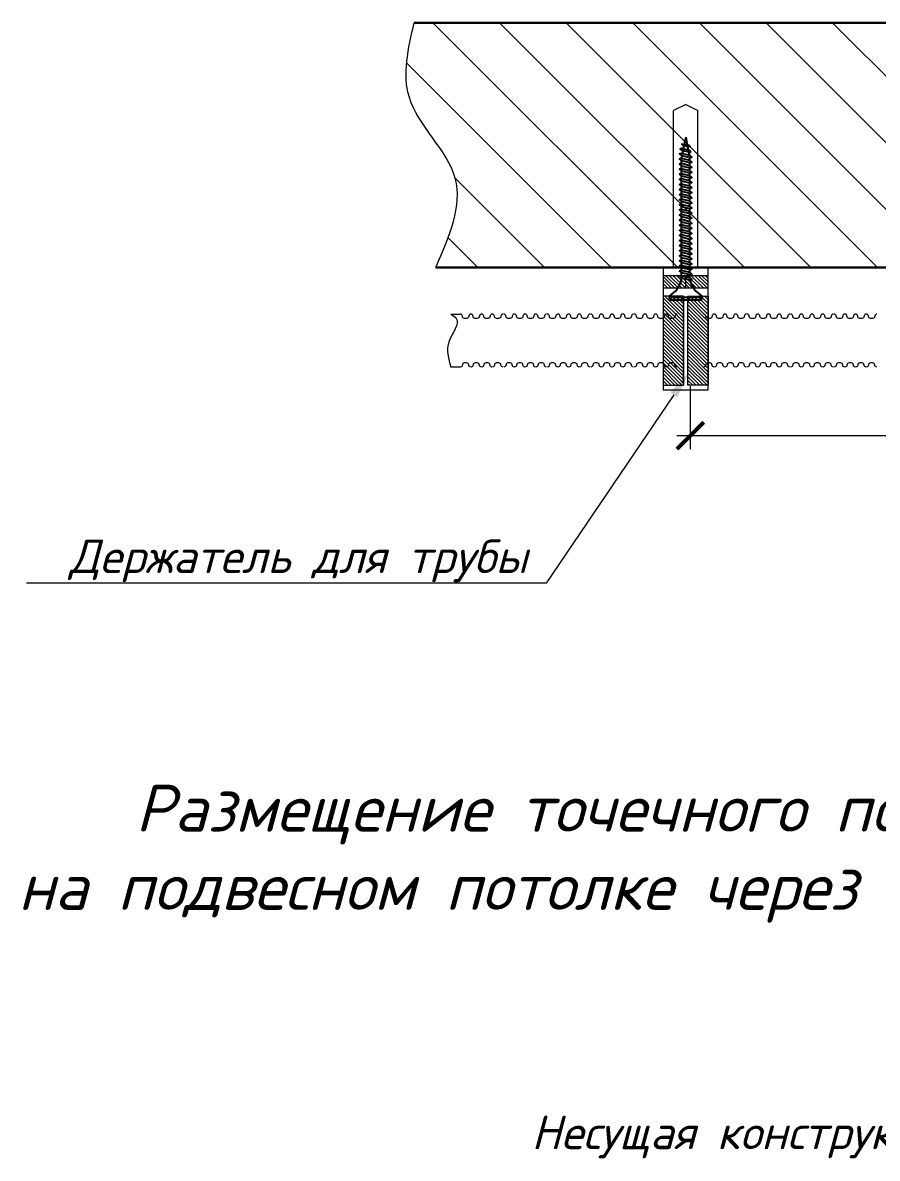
# Model space of a CAD drawing. Header units: millimetres. Extents: x -352922 to 707789, y -273589 to 355472.
# Drawn here: x 517909 to 524286, y -180589 to -172117 of the extents above; entities that cross this region are included whole.
import ezdxf
from ezdxf import colors
from ezdxf.entities.mleader import LeaderData, LeaderLine
from ezdxf.math import Vec2, Vec3

# ---------------------------------------------------------------- set-up
doc = ezdxf.new("R2010")
doc.units = ezdxf.units.MM
doc.header["$LTSCALE"] = 0.5
doc.layers.get('0').update_dxf_attribs({"lineweight": 18})
doc.layers.get('Defpoints').update_dxf_attribs({"color": 4, "lineweight": 140})
doc.styles.add('BDG_T_R', font='GOST Common.ttf')
doc.styles.add('ISOCPEUR', font='isocpeui.ttf', dxfattribs={"height": 250})
doc.dimstyles.new('BDG_D_1-1 - 250', dxfattribs={"dimtxt": 250, "dimasz": 200, "dimexe": 100, "dimexo": 75, "dimgap": 100, "dimtad": 1, "dimdec": 0, "dimdsep": 46, "dimtxsty": 'BDG_T_R', "dimblk": 'ARCHTICK', "dimcen": 0, "dimdle": 100, "dimclrd": 256, "dimclre": 256, "dimclrt": 256, "dimadec": 0, "dimazin": 2, "dimtfac": 1, "dimtdec": 0, "dimtofl": 0, "dimtmove": 1, "dimatfit": 3, "dimfxl": 1, "dimtolj": 1, "dimtzin": 0, "dimlwd": -1, "dimlwe": -1, "dimarcsym": 0})

# ---------------------------------------------------------------- blocks, each defined once
blk = doc.blocks.new('_ArchTick')
at = {"color": 0, "linetype": 'ByBlock', "const_width": 0.15}
blk.add_lwpolyline([(-0.5, -0.5), (0.5, 0.5)], dxfattribs=at)
blk = doc.blocks.new('*D1008')
at = {"transparency": 16777216}
for p, q in [((522891.2, -174827.8), (522891.2, -175297.7)), ((527579.3, -174827.8), (527579.3, -175297.7)), ((522791.2, -175197.7), (527679.3, -175197.7))]:
    blk.add_line(p, q, dxfattribs=at)
at = {"layer": 'Defpoints', "color": 0, "transparency": 16777216}
for p in [(522891.2, -174752.8), (527579.3, -174752.8), (527579.3, -175197.7)]:
    blk.add_point(p, dxfattribs=at)
at = {"transparency": 16777216, "xscale": 200, "yscale": 200, "zscale": 200, "rotation": 180}
blk.add_blockref('_ArchTick', (522891.2, -175197.7), dxfattribs=at)
at = {"transparency": 16777216, "xscale": 200, "yscale": 200, "zscale": 200}
blk.add_blockref('_ArchTick', (527579.3, -175197.7), dxfattribs=at)
at = {"transparency": 16777216, "insert": (525235.2, -174972.7), "char_height": 250, "attachment_point": 5, "style": 'ISOCPEUR'}
blk.add_mtext('\\A1;500', dxfattribs=at)
blk = doc.blocks.new('Скоба')
h = blk.add_hatch()
h.set_pattern_fill('ANSI31', scale=45, angle=90, style=0)
h.set_pattern_definition([(135, (8029, -19851.9697), (-3.9774756, -3.9774756), [])])
h.paths.add_polyline_path([(63, -55), (63, -100), (260, -100), (260, -55)])
h.paths.add_polyline_path([(63, 0), (63, -45), (260, -45), (260, 0)])
h.paths.add_polyline_path([(18, 0), (18, -50), (45, -50), (45, 0)])
h.paths.add_polyline_path([(18, -50), (18, -100), (45, -100), (45, -50)])
for p, q in [((-360.1, -50), (-346.6, -23)), ((0, -23), (-346.6, -23)), ((-360.1, -50), (-346.6, -77)), ((0, -77), (-346.6, -77))]:
    blk.add_line(p, q)
at = {"color": 252, "lineweight": -3}
for p, q in [((-288, -50), (-272.5, -46.9)), ((-288, -50), (-270.8, -53.4)), ((-269.3, -46.2), (-261.8, -44.8)), ((-258.5, -44.1), (-251.6, -42.7)), ((-247.3, -41.9), (-243, -41)), ((-240.8, -41), (-243, -41)), ((-229.5, -41), (-236.2, -41)), ((-218.3, -41), (-225, -41)), ((-207, -41), (-213.8, -41)), ((-195.8, -41), (-202.5, -41)), ((-184.5, -41), (-191.3, -41)), ((-173.3, -41), (-180, -41)), ((-162, -41), (-168.8, -41)), ((-150.8, -41), (-157.5, -41)), ((-139.5, -41), (-146.3, -41)), ((-128.3, -41), (-135, -41)), ((-117, -41), (-123.8, -41)), ((-105.8, -41), (-112.5, -41)), ((-94.5, -41), (-101.2, -41)), ((-83.3, -41), (-90, -41)), ((-72, -41), (-78.8, -41)), ((-60.8, -41), (-67.5, -41)), ((-49.5, -41), (-56.3, -41)), ((-38.3, -41), (-45, -41)), ((-27, -41), (-33.8, -41)), ((-15.8, -41), (-22.5, -41)), ((-11.3, -41), (-6.8, -59)), ((-4.5, -41), (-11.3, -41)), ((6.7, -41), (0, -41)), ((18, -41), (11.2, -41)), ((22.5, -41), (27, -59)), ((-267.3, -54.1), (-259, -55.8)), ((-255.4, -56.5), (-247.7, -58.1)), ((-236.2, -59), (-243, -59)), ((-225, -59), (-231.8, -59)), ((-213.8, -59), (-220.5, -59)), ((-202.5, -59), (-209.3, -59)), ((-191.3, -59), (-198, -59)), ((-180, -59), (-186.8, -59)), ((-168.8, -59), (-175.5, -59)), ((-157.5, -59), (-164.3, -59)), ((-146.3, -59), (-153, -59)), ((-135, -59), (-141.8, -59)), ((-123.8, -59), (-130.5, -59)), ((-112.5, -59), (-119.3, -59)), ((-101.2, -59), (-108, -59)), ((-90, -59), (-96.8, -59)), ((-78.8, -59), (-85.5, -59)), ((-67.5, -59), (-74.3, -59)), ((-56.3, -59), (-63, -59)), ((-45, -59), (-51.8, -59)), ((-33.8, -59), (-40.5, -59)), ((-22.5, -59), (-29.3, -59)), ((-11.3, -59), (-18, -59)), ((0, -59), (-6.8, -59)), ((11.2, -59), (4.5, -59)), ((22.5, -59), (15.7, -59))]:
    blk.add_line(p, q, dxfattribs=at)
at = {"color": 252}
blk.add_line((45, -50), (18, -50), dxfattribs=at)
blk.add_lwpolyline([(270, 0), (270, -100), (0, -100), (0, 0)], close=True)
for points in [[(18, -100), (18, 0), (45, 0), (45, -100)], [(63, 0), (260, 0), (260, -45), (63, -45)], [(63, -100), (260, -100), (260, -55), (63, -55)]]:
    blk.add_lwpolyline(points, close=True, dxfattribs=at)
at = {"color": 252, "lineweight": -3}
blk.add_lwpolyline([(27, -59, -0.19181), (63, -86), (67.5, -86), (72, -83.8), (72, -16.2), (67.5, -14), (63, -14, -0.191632), (27, -41), (22.5, -41)], format="xyb", dxfattribs=at)
for points in [[(65.2, -14), (65.2, -86)], [(-273, -44.7), (-270, -56.8), (-267.5, -60.1), (-266.6, -56.8), (-269.8, -44.1), (-272.2, -41.3), (-273, -44.7)]]:
    blk.add_lwpolyline(points, dxfattribs=at)
for points in [[(-255.7, -62.3), (-258.2, -58.9), (-262.7, -41.1), (-261.8, -37.7), (-259.3, -41.1), (-254.8, -58.9)], [(-247.5, -59), (-252, -41), (-250.9, -36.5), (-247.5, -41), (-243, -59), (-244.1, -63.5)], [(-231.8, -59), (-232.9, -63.5), (-236.2, -59), (-240.8, -41), (-239.6, -36.5), (-236.2, -41)], [(-220.5, -59), (-221.6, -63.5), (-225, -59), (-229.5, -41), (-228.4, -36.5), (-225, -41)], [(-209.3, -59), (-210.4, -63.5), (-213.8, -59), (-218.3, -41), (-217.1, -36.5), (-213.8, -41)], [(-198, -59), (-199.1, -63.5), (-202.5, -59), (-207, -41), (-205.9, -36.5), (-202.5, -41)], [(-186.8, -59), (-187.9, -63.5), (-191.3, -59), (-195.8, -41), (-194.6, -36.5), (-191.3, -41)], [(-175.5, -59), (-176.6, -63.5), (-180, -59), (-184.5, -41), (-183.4, -36.5), (-180, -41)], [(-164.3, -59), (-165.4, -63.5), (-168.8, -59), (-173.3, -41), (-172.1, -36.5), (-168.8, -41)], [(-153, -59), (-154.1, -63.5), (-157.5, -59), (-162, -41), (-160.9, -36.5), (-157.5, -41)], [(-141.8, -59), (-142.9, -63.5), (-146.3, -59), (-150.8, -41), (-149.6, -36.5), (-146.3, -41)], [(-130.5, -59), (-131.6, -63.5), (-135, -59), (-139.5, -41), (-138.4, -36.5), (-135, -41)], [(-119.3, -59), (-120.4, -63.5), (-123.8, -59), (-128.3, -41), (-127.1, -36.5), (-123.8, -41)], [(-108, -59), (-109.1, -63.5), (-112.5, -59), (-117, -41), (-115.9, -36.5), (-112.5, -41)], [(-96.8, -59), (-97.9, -63.5), (-101.2, -59), (-105.8, -41), (-104.6, -36.5), (-101.2, -41)], [(-85.5, -59), (-86.6, -63.5), (-90, -59), (-94.5, -41), (-93.4, -36.5), (-90, -41)], [(-74.3, -59), (-75.4, -63.5), (-78.8, -59), (-83.3, -41), (-82.1, -36.5), (-78.8, -41)], [(-63, -59), (-64.1, -63.5), (-67.5, -59), (-72, -41), (-70.9, -36.5), (-67.5, -41)], [(-51.8, -59), (-52.9, -63.5), (-56.3, -59), (-60.8, -41), (-59.6, -36.5), (-56.3, -41)], [(-40.5, -59), (-41.6, -63.5), (-45, -59), (-49.5, -41), (-48.4, -36.5), (-45, -41)], [(-29.3, -59), (-30.4, -63.5), (-33.8, -59), (-38.3, -41), (-37.1, -36.5), (-33.8, -41)], [(-18, -59), (-19.1, -63.5), (-22.5, -59), (-27, -41), (-25.9, -36.5), (-22.5, -41)], [(-6.8, -59), (-7.9, -63.5), (-11.3, -59), (-15.8, -41), (-14.6, -36.5), (-11.3, -41)], [(4.5, -59), (3.4, -63.5), (0, -59), (-4.5, -41), (-3.4, -36.5), (0, -41)], [(15.7, -59), (14.6, -63.5), (11.2, -59), (6.7, -41), (7.9, -36.5), (11.2, -41)], [(27, -59), (25.9, -63.5), (22.5, -59), (18, -41), (19.1, -36.5), (22.5, -41)]]:
    blk.add_lwpolyline(points, close=True, dxfattribs=at)
at = {"color": 252}
blk.add_lwpolyline([(63, -45), (260, -45)], dxfattribs=at)

msp = doc.modelspace()

# ---------------------------------------------------------------- hatches: boundary and pattern name
at = {"ltscale": 0.0001, "transparency": 33554687}
h = msp.add_hatch(dxfattribs=at)
h.set_pattern_fill('ANSI31', scale=110.682, angle=90, style=0)
h.set_pattern_definition([(135, (628635, -288727.27), (-248.4882, -248.4882), [])])
edge = h.paths.add_edge_path()
edge.add_line((520991.60467, -173943.58871), (529630.19761, -173943.58871))
edge.add_spline(control_points=[(529630.19761, -173943.58871), (529724.10001, -173729.98121), (529922.74216, -173278.1136), (529469.27657, -172692.42658), (529599.80523, -172283.6288), (529652.94456, -172117.20373)], knot_values=[0, 0, 0, 0, 656.4738166568, 1388.711839411, 1891.5026535081, 1891.5026535081, 1891.5026535081, 1891.5026535081], degree=3, periodic=0)
edge.add_line((529652.94456, -172117.20373), (520830.20997, -172117.20373))
edge.add_spline(control_points=[(520830.20997, -172117.20373), (520785.5071, -172309.72317), (520685.19516, -172741.73114), (521295.2633, -173247.51783), (521092.21196, -173712.96855), (520991.60467, -173943.58871)], knot_values=[0, 0, 0, 0, 557.9480606201, 1252.0190848752, 1933.6457430827, 1933.6457430827, 1933.6457430827, 1933.6457430827], degree=3, periodic=0)

# ---------------------------------------------------------------- linework, layer by layer
at = {"color": 7, "lineweight": 30, "transparency": 33554687}
for p, q in [((529652.94456, -172117.20373), (520830.20997, -172117.20373)), ((520991.60467, -173943.58871), (529630.19761, -173943.58871))]:
    msp.add_line(p, q, dxfattribs=at)
at = {"color": 7, "transparency": 33554687}
for p, q in [((521104.85806, -174290.7578), (521173.95118, -174290.7578)), ((521173.95118, -174686.7578), (521104.85806, -174686.7578))]:
    msp.add_line(p, q, dxfattribs=at)
for points in [[(521253.81118, -174290.7578, 0.4142135624), (521237.83918, -174306.7298), (521237.83918, -174306.7298, -0.4142135624), (521221.86718, -174322.7018), (521205.89518, -174322.7018, -0.4142135624), (521189.92318, -174306.7298), (521189.92318, -174306.7298, 0.4142135624), (521173.95118, -174290.7578)], [(521333.67118, -174290.7578, 0.4142135624), (521317.69918, -174306.7298), (521317.69918, -174306.7298, -0.4142135624), (521301.72718, -174322.7018), (521285.75518, -174322.7018, -0.4142135624), (521269.78318, -174306.7298), (521269.78318, -174306.7298, 0.4142135624), (521253.81118, -174290.7578)], [(521413.53118, -174290.7578, 0.4142135624), (521397.55918, -174306.7298), (521397.55918, -174306.7298, -0.4142135624), (521381.58718, -174322.7018), (521365.61518, -174322.7018, -0.4142135624), (521349.64318, -174306.7298), (521349.64318, -174306.7298, 0.4142135624), (521333.67118, -174290.7578)], [(521493.39118, -174290.7578, 0.4142135624), (521477.41918, -174306.7298), (521477.41918, -174306.7298, -0.4142135624), (521461.44718, -174322.7018), (521445.47518, -174322.7018, -0.4142135624), (521429.50318, -174306.7298), (521429.50318, -174306.7298, 0.4142135624), (521413.53118, -174290.7578)], [(521578.50211, -174290.7578, 0.4142135624), (521562.53011, -174306.7298), (521562.53011, -174306.7298, -0.4142135624), (521546.55811, -174322.7018), (521530.58611, -174322.7018, -0.4142135624), (521514.61411, -174306.7298), (521514.61411, -174306.7298, 0.4142135624), (521498.64211, -174290.7578)], [(521658.36211, -174290.7578, 0.4142135624), (521642.39011, -174306.7298), (521642.39011, -174306.7298, -0.4142135624), (521626.41811, -174322.7018), (521610.44611, -174322.7018, -0.4142135624), (521594.47411, -174306.7298), (521594.47411, -174306.7298, 0.4142135624), (521578.50211, -174290.7578)], [(521738.22211, -174290.7578, 0.4142135624), (521722.25011, -174306.7298), (521722.25011, -174306.7298, -0.4142135624), (521706.27811, -174322.7018), (521690.30611, -174322.7018, -0.4142135624), (521674.33411, -174306.7298), (521674.33411, -174306.7298, 0.4142135624), (521658.36211, -174290.7578)], [(521818.08211, -174290.7578, 0.4142135624), (521802.11011, -174306.7298), (521802.11011, -174306.7298, -0.4142135624), (521786.13811, -174322.7018), (521770.16611, -174322.7018, -0.4142135624), (521754.19411, -174306.7298), (521754.19411, -174306.7298, 0.4142135624), (521738.22211, -174290.7578)], [(521903.19304, -174290.7578, 0.4142135624), (521887.22104, -174306.7298), (521887.22104, -174306.7298, -0.4142135624), (521871.24904, -174322.7018), (521855.27704, -174322.7018, -0.4142135624), (521839.30504, -174306.7298), (521839.30504, -174306.7298, 0.4142135624), (521823.33304, -174290.7578)], [(521983.05304, -174290.7578, 0.4142135624), (521967.08104, -174306.7298), (521967.08104, -174306.7298, -0.4142135624), (521951.10904, -174322.7018), (521935.13704, -174322.7018, -0.4142135624), (521919.16504, -174306.7298), (521919.16504, -174306.7298, 0.4142135624), (521903.19304, -174290.7578)], [(522062.91304, -174290.7578, 0.4142135624), (522046.94104, -174306.7298), (522046.94104, -174306.7298, -0.4142135624), (522030.96904, -174322.7018), (522014.99704, -174322.7018, -0.4142135624), (521999.02504, -174306.7298), (521999.02504, -174306.7298, 0.4142135624), (521983.05304, -174290.7578)], [(522142.77304, -174290.7578, 0.4142135624), (522126.80104, -174306.7298), (522126.80104, -174306.7298, -0.4142135624), (522110.82904, -174322.7018), (522094.85704, -174322.7018, -0.4142135624), (522078.88504, -174306.7298), (522078.88504, -174306.7298, 0.4142135624), (522062.91304, -174290.7578)], [(522227.88398, -174290.7578, 0.4142135624), (522211.91198, -174306.7298), (522211.91198, -174306.7298, -0.4142135624), (522195.93998, -174322.7018), (522179.96798, -174322.7018, -0.4142135624), (522163.99598, -174306.7298), (522163.99598, -174306.7298, 0.4142135624), (522148.02398, -174290.7578)], [(522307.74398, -174290.7578, 0.4142135624), (522291.77198, -174306.7298), (522291.77198, -174306.7298, -0.4142135624), (522275.79998, -174322.7018), (522259.82798, -174322.7018, -0.4142135624), (522243.85598, -174306.7298), (522243.85598, -174306.7298, 0.4142135624), (522227.88398, -174290.7578)], [(522387.60398, -174290.7578, 0.4142135624), (522371.63198, -174306.7298), (522371.63198, -174306.7298, -0.4142135624), (522355.65998, -174322.7018), (522339.68798, -174322.7018, -0.4142135624), (522323.71598, -174306.7298), (522323.71598, -174306.7298, 0.4142135624), (522307.74398, -174290.7578)], [(522467.46398, -174290.7578, 0.4142135624), (522451.49198, -174306.7298), (522451.49198, -174306.7298, -0.4142135624), (522435.51998, -174322.7018), (522419.54798, -174322.7018, -0.4142135624), (522403.57598, -174306.7298), (522403.57598, -174306.7298, 0.4142135624), (522387.60398, -174290.7578)], [(522552.57491, -174290.7578, 0.4142135624), (522536.60291, -174306.7298), (522536.60291, -174306.7298, -0.4142135624), (522520.63091, -174322.7018), (522504.65891, -174322.7018, -0.4142135624), (522488.68691, -174306.7298), (522488.68691, -174306.7298, 0.4142135624), (522472.71491, -174290.7578)], [(522632.43491, -174290.7578, 0.4142135624), (522616.46291, -174306.7298), (522616.46291, -174306.7298, -0.4142135624), (522600.49091, -174322.7018), (522584.51891, -174322.7018, -0.4142135624), (522568.54691, -174306.7298), (522568.54691, -174306.7298, 0.4142135624), (522552.57491, -174290.7578)], [(522712.29491, -174290.7578, 0.4142135624), (522696.32291, -174306.7298), (522696.32291, -174306.7298, -0.4142135624), (522680.35091, -174322.7018), (522664.37891, -174322.7018, -0.4142135624), (522648.40691, -174306.7298), (522648.40691, -174306.7298, 0.4142135624), (522632.43491, -174290.7578)], [(522792.15491, -174290.7578, 0.4142135624), (522776.18291, -174306.7298), (522776.18291, -174306.7298, -0.4142135624), (522760.21091, -174322.7018), (522744.23891, -174322.7018, -0.4142135624), (522728.26691, -174306.7298), (522728.26691, -174306.7298, 0.4142135624), (522712.29491, -174290.7578)], [(523070.01491, -174290.7578, 0.4142135624), (523054.04291, -174306.7298), (523054.04291, -174306.7298, -0.4142135624), (523038.07091, -174322.7018), (523022.09891, -174322.7018, -0.4142135624), (523006.12691, -174306.7298), (523006.12691, -174306.7298, 0.4142135624), (522990.15491, -174290.7578)], [(523149.87491, -174290.7578, 0.4142135624), (523133.90291, -174306.7298), (523133.90291, -174306.7298, -0.4142135624), (523117.93091, -174322.7018), (523101.95891, -174322.7018, -0.4142135624), (523085.98691, -174306.7298), (523085.98691, -174306.7298, 0.4142135624), (523070.01491, -174290.7578)], [(523229.73491, -174290.7578, 0.4142135624), (523213.76291, -174306.7298), (523213.76291, -174306.7298, -0.4142135624), (523197.79091, -174322.7018), (523181.81891, -174322.7018, -0.4142135624), (523165.84691, -174306.7298), (523165.84691, -174306.7298, 0.4142135624), (523149.87491, -174290.7578)], [(523309.59491, -174290.7578, 0.4142135624), (523293.62291, -174306.7298), (523293.62291, -174306.7298, -0.4142135624), (523277.65091, -174322.7018), (523261.67891, -174322.7018, -0.4142135624), (523245.70691, -174306.7298), (523245.70691, -174306.7298, 0.4142135624), (523229.73491, -174290.7578)], [(523394.70584, -174290.7578, 0.4142135624), (523378.73384, -174306.7298), (523378.73384, -174306.7298, -0.4142135624), (523362.76184, -174322.7018), (523346.78984, -174322.7018, -0.4142135624), (523330.81784, -174306.7298), (523330.81784, -174306.7298, 0.4142135624), (523314.84584, -174290.7578)], [(523474.56584, -174290.7578, 0.4142135624), (523458.59384, -174306.7298), (523458.59384, -174306.7298, -0.4142135624), (523442.62184, -174322.7018), (523426.64984, -174322.7018, -0.4142135624), (523410.67784, -174306.7298), (523410.67784, -174306.7298, 0.4142135624), (523394.70584, -174290.7578)], [(523554.42584, -174290.7578, 0.4142135624), (523538.45384, -174306.7298), (523538.45384, -174306.7298, -0.4142135624), (523522.48184, -174322.7018), (523506.50984, -174322.7018, -0.4142135624), (523490.53784, -174306.7298), (523490.53784, -174306.7298, 0.4142135624), (523474.56584, -174290.7578)], [(523634.28584, -174290.7578, 0.4142135624), (523618.31384, -174306.7298), (523618.31384, -174306.7298, -0.4142135624), (523602.34184, -174322.7018), (523586.36984, -174322.7018, -0.4142135624), (523570.39784, -174306.7298), (523570.39784, -174306.7298, 0.4142135624), (523554.42584, -174290.7578)], [(523719.39678, -174290.7578, 0.4142135624), (523703.42478, -174306.7298), (523703.42478, -174306.7298, -0.4142135624), (523687.45278, -174322.7018), (523671.48078, -174322.7018, -0.4142135624), (523655.50878, -174306.7298), (523655.50878, -174306.7298, 0.4142135624), (523639.53678, -174290.7578)], [(523799.25678, -174290.7578, 0.4142135624), (523783.28478, -174306.7298), (523783.28478, -174306.7298, -0.4142135624), (523767.31278, -174322.7018), (523751.34078, -174322.7018, -0.4142135624), (523735.36878, -174306.7298), (523735.36878, -174306.7298, 0.4142135624), (523719.39678, -174290.7578)], [(523879.11678, -174290.7578, 0.4142135624), (523863.14478, -174306.7298), (523863.14478, -174306.7298, -0.4142135624), (523847.17278, -174322.7018), (523831.20078, -174322.7018, -0.4142135624), (523815.22878, -174306.7298), (523815.22878, -174306.7298, 0.4142135624), (523799.25678, -174290.7578)], [(523958.97678, -174290.7578, 0.4142135624), (523943.00478, -174306.7298), (523943.00478, -174306.7298, -0.4142135624), (523927.03278, -174322.7018), (523911.06078, -174322.7018, -0.4142135624), (523895.08878, -174306.7298), (523895.08878, -174306.7298, 0.4142135624), (523879.11678, -174290.7578)], [(524044.08771, -174290.7578, 0.4142135624), (524028.11571, -174306.7298), (524028.11571, -174306.7298, -0.4142135624), (524012.14371, -174322.7018), (523996.17171, -174322.7018, -0.4142135624), (523980.19971, -174306.7298), (523980.19971, -174306.7298, 0.4142135624), (523964.22771, -174290.7578)], [(524123.94771, -174290.7578, 0.4142135624), (524107.97571, -174306.7298), (524107.97571, -174306.7298, -0.4142135624), (524092.00371, -174322.7018), (524076.03171, -174322.7018, -0.4142135624), (524060.05971, -174306.7298), (524060.05971, -174306.7298, 0.4142135624), (524044.08771, -174290.7578)], [(524203.80771, -174290.7578, 0.4142135624), (524187.83571, -174306.7298), (524187.83571, -174306.7298, -0.4142135624), (524171.86371, -174322.7018), (524155.89171, -174322.7018, -0.4142135624), (524139.91971, -174306.7298), (524139.91971, -174306.7298, 0.4142135624), (524123.94771, -174290.7578)], [(524283.66771, -174290.7578, 0.4142135624), (524267.69571, -174306.7298), (524267.69571, -174306.7298, -0.4142135624), (524251.72371, -174322.7018), (524235.75171, -174322.7018, -0.4142135624), (524219.77971, -174306.7298), (524219.77971, -174306.7298, 0.4142135624), (524203.80771, -174290.7578)], [(521253.81118, -174686.7578, -0.4142135624), (521237.83918, -174670.7858), (521237.83918, -174670.7858, 0.4142135624), (521221.86718, -174654.8138), (521205.89518, -174654.8138, 0.4142135624), (521189.92318, -174670.7858), (521189.92318, -174670.7858, -0.4142135624), (521173.95118, -174686.7578)], [(521333.67118, -174686.7578, -0.4142135624), (521317.69918, -174670.7858), (521317.69918, -174670.7858, 0.4142135624), (521301.72718, -174654.8138), (521285.75518, -174654.8138, 0.4142135624), (521269.78318, -174670.7858), (521269.78318, -174670.7858, -0.4142135624), (521253.81118, -174686.7578)], [(521413.53118, -174686.7578, -0.4142135624), (521397.55918, -174670.7858), (521397.55918, -174670.7858, 0.4142135624), (521381.58718, -174654.8138), (521365.61518, -174654.8138, 0.4142135624), (521349.64318, -174670.7858), (521349.64318, -174670.7858, -0.4142135624), (521333.67118, -174686.7578)], [(521493.39118, -174686.7578, -0.4142135624), (521477.41918, -174670.7858), (521477.41918, -174670.7858, 0.4142135624), (521461.44718, -174654.8138), (521445.47518, -174654.8138, 0.4142135624), (521429.50318, -174670.7858), (521429.50318, -174670.7858, -0.4142135624), (521413.53118, -174686.7578)], [(521578.50211, -174686.7578, -0.4142135624), (521562.53011, -174670.7858), (521562.53011, -174670.7858, 0.4142135624), (521546.55811, -174654.8138), (521530.58611, -174654.8138, 0.4142135624), (521514.61411, -174670.7858), (521514.61411, -174670.7858, -0.4142135624), (521498.64211, -174686.7578)], [(521658.36211, -174686.7578, -0.4142135624), (521642.39011, -174670.7858), (521642.39011, -174670.7858, 0.4142135624), (521626.41811, -174654.8138), (521610.44611, -174654.8138, 0.4142135624), (521594.47411, -174670.7858), (521594.47411, -174670.7858, -0.4142135624), (521578.50211, -174686.7578)], [(521738.22211, -174686.7578, -0.4142135624), (521722.25011, -174670.7858), (521722.25011, -174670.7858, 0.4142135624), (521706.27811, -174654.8138), (521690.30611, -174654.8138, 0.4142135624), (521674.33411, -174670.7858), (521674.33411, -174670.7858, -0.4142135624), (521658.36211, -174686.7578)], [(521818.08211, -174686.7578, -0.4142135624), (521802.11011, -174670.7858), (521802.11011, -174670.7858, 0.4142135624), (521786.13811, -174654.8138), (521770.16611, -174654.8138, 0.4142135624), (521754.19411, -174670.7858), (521754.19411, -174670.7858, -0.4142135624), (521738.22211, -174686.7578)], [(521903.19304, -174686.7578, -0.4142135624), (521887.22104, -174670.7858), (521887.22104, -174670.7858, 0.4142135624), (521871.24904, -174654.8138), (521855.27704, -174654.8138, 0.4142135624), (521839.30504, -174670.7858), (521839.30504, -174670.7858, -0.4142135624), (521823.33304, -174686.7578)], [(521983.05304, -174686.7578, -0.4142135624), (521967.08104, -174670.7858), (521967.08104, -174670.7858, 0.4142135624), (521951.10904, -174654.8138), (521935.13704, -174654.8138, 0.4142135624), (521919.16504, -174670.7858), (521919.16504, -174670.7858, -0.4142135624), (521903.19304, -174686.7578)], [(522062.91304, -174686.7578, -0.4142135624), (522046.94104, -174670.7858), (522046.94104, -174670.7858, 0.4142135624), (522030.96904, -174654.8138), (522014.99704, -174654.8138, 0.4142135624), (521999.02504, -174670.7858), (521999.02504, -174670.7858, -0.4142135624), (521983.05304, -174686.7578)], [(522142.77304, -174686.7578, -0.4142135624), (522126.80104, -174670.7858), (522126.80104, -174670.7858, 0.4142135624), (522110.82904, -174654.8138), (522094.85704, -174654.8138, 0.4142135624), (522078.88504, -174670.7858), (522078.88504, -174670.7858, -0.4142135624), (522062.91304, -174686.7578)], [(522227.88398, -174686.7578, -0.4142135624), (522211.91198, -174670.7858), (522211.91198, -174670.7858, 0.4142135624), (522195.93998, -174654.8138), (522179.96798, -174654.8138, 0.4142135624), (522163.99598, -174670.7858), (522163.99598, -174670.7858, -0.4142135624), (522148.02398, -174686.7578)], [(522307.74398, -174686.7578, -0.4142135624), (522291.77198, -174670.7858), (522291.77198, -174670.7858, 0.4142135624), (522275.79998, -174654.8138), (522259.82798, -174654.8138, 0.4142135624), (522243.85598, -174670.7858), (522243.85598, -174670.7858, -0.4142135624), (522227.88398, -174686.7578)], [(522387.60398, -174686.7578, -0.4142135624), (522371.63198, -174670.7858), (522371.63198, -174670.7858, 0.4142135624), (522355.65998, -174654.8138), (522339.68798, -174654.8138, 0.4142135624), (522323.71598, -174670.7858), (522323.71598, -174670.7858, -0.4142135624), (522307.74398, -174686.7578)], [(522467.46398, -174686.7578, -0.4142135624), (522451.49198, -174670.7858), (522451.49198, -174670.7858, 0.4142135624), (522435.51998, -174654.8138), (522419.54798, -174654.8138, 0.4142135624), (522403.57598, -174670.7858), (522403.57598, -174670.7858, -0.4142135624), (522387.60398, -174686.7578)], [(522552.57491, -174686.7578, -0.4142135624), (522536.60291, -174670.7858), (522536.60291, -174670.7858, 0.4142135624), (522520.63091, -174654.8138), (522504.65891, -174654.8138, 0.4142135624), (522488.68691, -174670.7858), (522488.68691, -174670.7858, -0.4142135624), (522472.71491, -174686.7578)], [(522632.43491, -174686.7578, -0.4142135624), (522616.46291, -174670.7858), (522616.46291, -174670.7858, 0.4142135624), (522600.49091, -174654.8138), (522584.51891, -174654.8138, 0.4142135624), (522568.54691, -174670.7858), (522568.54691, -174670.7858, -0.4142135624), (522552.57491, -174686.7578)], [(522712.29491, -174686.7578, -0.4142135624), (522696.32291, -174670.7858), (522696.32291, -174670.7858, 0.4142135624), (522680.35091, -174654.8138), (522664.37891, -174654.8138, 0.4142135624), (522648.40691, -174670.7858), (522648.40691, -174670.7858, -0.4142135624), (522632.43491, -174686.7578)], [(522792.15491, -174686.7578, -0.4142135624), (522776.18291, -174670.7858), (522776.18291, -174670.7858, 0.4142135624), (522760.21091, -174654.8138), (522744.23891, -174654.8138, 0.4142135624), (522728.26691, -174670.7858), (522728.26691, -174670.7858, -0.4142135624), (522712.29491, -174686.7578)], [(523070.01491, -174686.7578, -0.4142135624), (523054.04291, -174670.7858), (523054.04291, -174670.7858, 0.4142135624), (523038.07091, -174654.8138), (523022.09891, -174654.8138, 0.4142135624), (523006.12691, -174670.7858), (523006.12691, -174670.7858, -0.4142135624), (522990.15491, -174686.7578)], [(523149.87491, -174686.7578, -0.4142135624), (523133.90291, -174670.7858), (523133.90291, -174670.7858, 0.4142135624), (523117.93091, -174654.8138), (523101.95891, -174654.8138, 0.4142135624), (523085.98691, -174670.7858), (523085.98691, -174670.7858, -0.4142135624), (523070.01491, -174686.7578)], [(523229.73491, -174686.7578, -0.4142135624), (523213.76291, -174670.7858), (523213.76291, -174670.7858, 0.4142135624), (523197.79091, -174654.8138), (523181.81891, -174654.8138, 0.4142135624), (523165.84691, -174670.7858), (523165.84691, -174670.7858, -0.4142135624), (523149.87491, -174686.7578)], [(523309.59491, -174686.7578, -0.4142135624), (523293.62291, -174670.7858), (523293.62291, -174670.7858, 0.4142135624), (523277.65091, -174654.8138), (523261.67891, -174654.8138, 0.4142135624), (523245.70691, -174670.7858), (523245.70691, -174670.7858, -0.4142135624), (523229.73491, -174686.7578)], [(523394.70584, -174686.7578, -0.4142135624), (523378.73384, -174670.7858), (523378.73384, -174670.7858, 0.4142135624), (523362.76184, -174654.8138), (523346.78984, -174654.8138, 0.4142135624), (523330.81784, -174670.7858), (523330.81784, -174670.7858, -0.4142135624), (523314.84584, -174686.7578)], [(523474.56584, -174686.7578, -0.4142135624), (523458.59384, -174670.7858), (523458.59384, -174670.7858, 0.4142135624), (523442.62184, -174654.8138), (523426.64984, -174654.8138, 0.4142135624), (523410.67784, -174670.7858), (523410.67784, -174670.7858, -0.4142135624), (523394.70584, -174686.7578)], [(523554.42584, -174686.7578, -0.4142135624), (523538.45384, -174670.7858), (523538.45384, -174670.7858, 0.4142135624), (523522.48184, -174654.8138), (523506.50984, -174654.8138, 0.4142135624), (523490.53784, -174670.7858), (523490.53784, -174670.7858, -0.4142135624), (523474.56584, -174686.7578)], [(523634.28584, -174686.7578, -0.4142135624), (523618.31384, -174670.7858), (523618.31384, -174670.7858, 0.4142135624), (523602.34184, -174654.8138), (523586.36984, -174654.8138, 0.4142135624), (523570.39784, -174670.7858), (523570.39784, -174670.7858, -0.4142135624), (523554.42584, -174686.7578)], [(523719.39678, -174686.7578, -0.4142135624), (523703.42478, -174670.7858), (523703.42478, -174670.7858, 0.4142135624), (523687.45278, -174654.8138), (523671.48078, -174654.8138, 0.4142135624), (523655.50878, -174670.7858), (523655.50878, -174670.7858, -0.4142135624), (523639.53678, -174686.7578)], [(523799.25678, -174686.7578, -0.4142135624), (523783.28478, -174670.7858), (523783.28478, -174670.7858, 0.4142135624), (523767.31278, -174654.8138), (523751.34078, -174654.8138, 0.4142135624), (523735.36878, -174670.7858), (523735.36878, -174670.7858, -0.4142135624), (523719.39678, -174686.7578)], [(523879.11678, -174686.7578, -0.4142135624), (523863.14478, -174670.7858), (523863.14478, -174670.7858, 0.4142135624), (523847.17278, -174654.8138), (523831.20078, -174654.8138, 0.4142135624), (523815.22878, -174670.7858), (523815.22878, -174670.7858, -0.4142135624), (523799.25678, -174686.7578)], [(523958.97678, -174686.7578, -0.4142135624), (523943.00478, -174670.7858), (523943.00478, -174670.7858, 0.4142135624), (523927.03278, -174654.8138), (523911.06078, -174654.8138, 0.4142135624), (523895.08878, -174670.7858), (523895.08878, -174670.7858, -0.4142135624), (523879.11678, -174686.7578)], [(524044.08771, -174686.7578, -0.4142135624), (524028.11571, -174670.7858), (524028.11571, -174670.7858, 0.4142135624), (524012.14371, -174654.8138), (523996.17171, -174654.8138, 0.4142135624), (523980.19971, -174670.7858), (523980.19971, -174670.7858, -0.4142135624), (523964.22771, -174686.7578)], [(524123.94771, -174686.7578, -0.4142135624), (524107.97571, -174670.7858), (524107.97571, -174670.7858, 0.4142135624), (524092.00371, -174654.8138), (524076.03171, -174654.8138, 0.4142135624), (524060.05971, -174670.7858), (524060.05971, -174670.7858, -0.4142135624), (524044.08771, -174686.7578)], [(524203.80771, -174686.7578, -0.4142135624), (524187.83571, -174670.7858), (524187.83571, -174670.7858, 0.4142135624), (524171.86371, -174654.8138), (524155.89171, -174654.8138, 0.4142135624), (524139.91971, -174670.7858), (524139.91971, -174670.7858, -0.4142135624), (524123.94771, -174686.7578)], [(524283.66771, -174686.7578, -0.4142135624), (524267.69571, -174670.7858), (524267.69571, -174670.7858, 0.4142135624), (524251.72371, -174654.8138), (524235.75171, -174654.8138, 0.4142135624), (524219.77971, -174670.7858), (524219.77971, -174670.7858, -0.4142135624), (524203.80771, -174686.7578)]]:
    msp.add_lwpolyline(points, format="xyb", dxfattribs=at)
for points in [[(520991.60467, -173943.58871), (521137.02348, -173277.65458), (520794.46998, -172674.00593), (520830.20997, -172117.20373)], [(521104.85806, -174290.7578), (521144.04075, -174323.12735), (521091.56499, -174491.83667), (521104.85806, -174686.7578)]]:
    msp.add_spline(points, degree=3, dxfattribs=at)

# ---------------------------------------------------------------- block references
at = {"color": 7, "transparency": 33554687, "xscale": -3.377315307922261, "yscale": 3.377315307922261, "zscale": 3.3773153079168, "rotation": 90}
msp.add_blockref('Скоба', (522687.56951, -173943.58871), dxfattribs=at)

# ---------------------------------------------------------------- texts
at = {"transparency": 33554687, "attachment_point": 5, "style": 'ISOCPEUR'}
for s, insert, char_height, width in [('Размещение точечного пожарного извещателя \\Pна подвесном потолке через базовое основание W2.03', (523850.56492, -178316.46136), 350, 13650.0398103), ('\\pxqc;Несущая конструкция перекрытия', (524348.22896, -180429.67541), 250, 6878.9054913)]:
    msp.add_mtext(s, dxfattribs=dict(at, insert=insert, char_height=char_height, width=width))

# ---------------------------------------------------------------- dimensions: what is measured, and where the dimension line sits
at = {"color": 30, "transparency": 33554687}
dim = msp.add_linear_dim(base=(527579.25235, -175197.74678), p1=(522891.15491, -174752.7578), p2=(527579.25235, -174752.7578), angle=180, text='500', dimstyle='BDG_D_1-1 - 250', override={"dimtxsty": 'ISOCPEUR'}, dxfattribs=at)
dim.commit()
dim.dimension.update_dxf_attribs({"geometry": '*D1008', "text_midpoint": (525235.20363, -174972.74678)})

# ---------------------------------------------------------------- leaders
at = {"color": 0, "lineweight": 15, "transparency": 33554687}
ml = msp.add_multileader_mtext('Standard', dxfattribs=at)
ml.set_content('Держатель для трубы', style='ISOCPEUR')
ml.set_leader_properties(color=256, linetype='ByLayer', lineweight=-1)
ml.build(insert=Vec2(0, 0))
ml.multileader.update_dxf_attribs({"text_left_attachment_type": 6, "text_right_attachment_type": 6, "dogleg_length": 111.1585, "arrow_head_size": 200})
ctx = ml.context
ctx.base_point, ctx.char_height, ctx.arrow_head_size, ctx.landing_gap_size, ctx.plane_origin = Vec3(517855.92462, -176297.98694), 250, 200, 100, Vec3(549353.37781, -198084.89952)
ctx.left_attachment, ctx.right_attachment = 6, 6
notes = []
notes.append((ctx, [(0, (1, 1, 0), (521814.81039, -176297.98694), (-1, 0), 111.1585, [(0, [(522879.8499, -174727.46921)], 0, [])])]))
ctx.mtext.insert, ctx.mtext.flow_direction = Vec3(518257.43977, -175972.98694), 5
for ctx, leaders in notes:
    for number, flags, end, landing, length, lines in leaders:
        leader = LeaderData()
        leader.index, (leader.has_last_leader_line, leader.has_dogleg_vector, leader.attachment_direction) = number, flags
        leader.last_leader_point, leader.dogleg_vector, leader.dogleg_length = Vec3(end), Vec3(landing), length
        for number, points, colour, breaks in lines:
            line = LeaderLine()
            line.index, line.vertices, line.color, line.breaks = number, Vec3.list(points), colors.encode_raw_color(colour), breaks
            leader.lines.append(line)
        ctx.leaders.append(leader)

doc.saveas('drawing.dxf')
